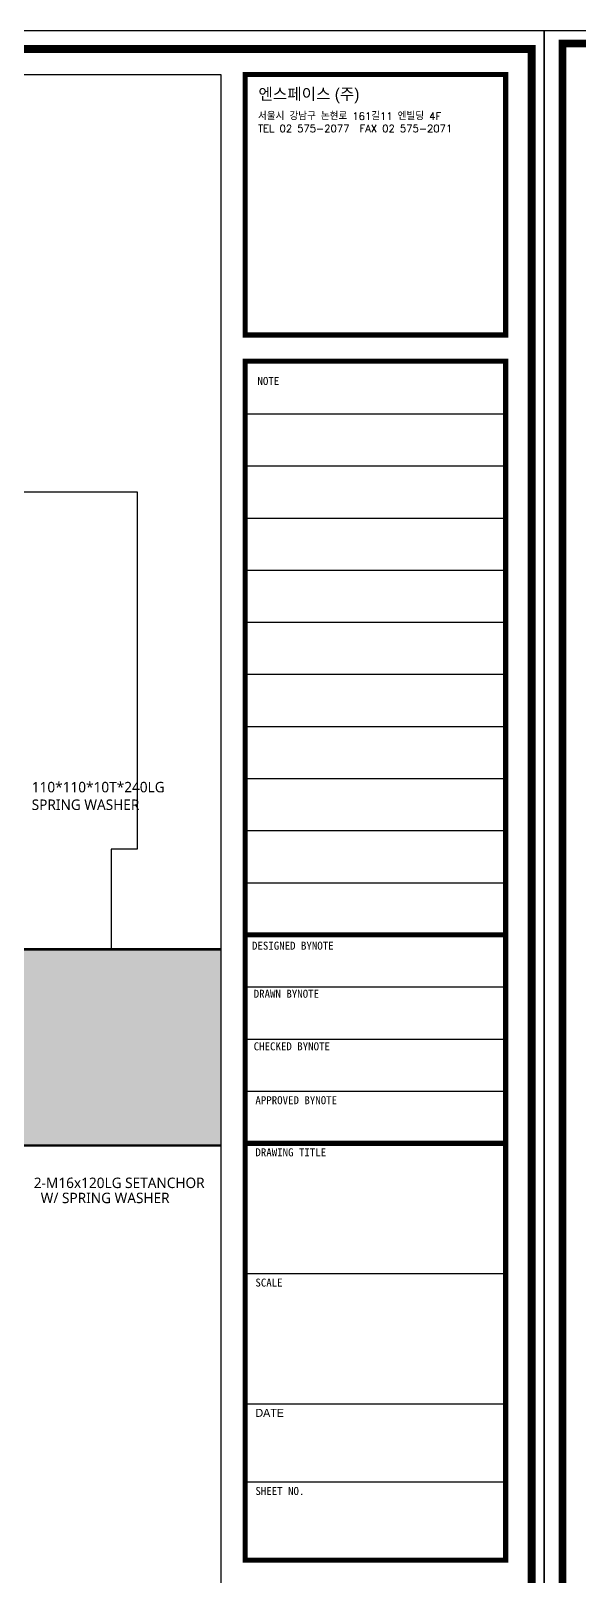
# Model space of a CAD drawing. Header units: millimetres. Extents: x 7297 to 60227, y -7497 to 19324.
# Drawn here: x 44449 to 44869, y 4053 to 5235 of the extents above; entities that cross this region are included whole.
import ezdxf

# ---------------------------------------------------------------- set-up
doc = ezdxf.new("R2010")
doc.units = ezdxf.units.MM
for name, color, linetype in [('NS_COL_WHITE', 7, 'Continuous'), ('NS_COL_YELLOW', 2, 'Continuous'), ('NS_CON', 8, 'Continuous'), ('NS_FORM', 7, 'Continuous'), ('NS_TEXT', 2, 'Continuous'), ('NS_TEXT_TITLE', 141, 'Continuous')]:
    doc.layers.add(name, color=color, linetype=linetype)
doc.styles.add('HGTXT', font='romans.shx', dxfattribs={"bigfont": 'whgtxt.shx'})
doc.styles.add('맑은고딕', font='malgun.ttf')

# ---------------------------------------------------------------- blocks, each defined once
blk = doc.blocks.new('AL-TEMPLATE')
at = {"color": 8}
for p, q in [((2716.82, 1392.97), (2800.02, 1392.97)), ((2716.82, 1376.33), (2800.02, 1376.33)), ((2716.82, 1359.69), (2800.02, 1359.69)), ((2716.82, 1343.05), (2800.02, 1343.05)), ((2716.82, 1326.41), (2800.02, 1326.41)), ((2716.82, 1309.77), (2800.02, 1309.77)), ((2716.82, 1293.13), (2800.02, 1293.13)), ((2716.82, 1276.49), (2800.02, 1276.49)), ((2716.82, 1259.85), (2800.02, 1259.85)), ((2716.82, 1243.21), (2800.02, 1243.21)), ((2716.82, 1209.93), (2800.02, 1209.93)), ((2716.82, 1193.29), (2800.02, 1193.29)), ((2716.82, 1176.65), (2800.02, 1176.65)), ((2716.82, 1118.41), (2800.02, 1118.41)), ((2716.82, 1076.81), (2800.02, 1076.81)), ((2716.82, 1051.85), (2800.02, 1051.85))]:
    blk.add_line(p, q, dxfattribs=at)
at = {"color": 7, "ltscale": 2}
blk.add_lwpolyline([(1972.34, 1515.25), (1972.34, 921.25), (2812.34, 921.25), (2812.34, 1515.25)], close=True, dxfattribs=at)
at = {"color": 8}
for points, const_width in [([(1976.34, 1509.45), (2808.34, 1509.45), (2808.34, 927.05), (1976.34, 927.05)], 2.5), ([(2716.82, 1501.32), (2800.02, 1501.32), (2800.02, 1418.12), (2716.82, 1418.12)], 1.66), ([(2716.82, 1409.8), (2800.02, 1409.8), (2800.02, 1026.89), (2716.82, 1026.89)], 1.66)]:
    blk.add_lwpolyline(points, close=True, dxfattribs=dict(at, const_width=const_width))
at = {"color": 9}
blk.add_lwpolyline([(1984.07, 1501.32), (2709.08, 1501.32), (2709.08, 935.18), (1984.07, 935.18)], close=True, dxfattribs=at)
at = {"color": 8, "const_width": 1.66}
for points in [[(2716.82, 1226.57), (2800.02, 1226.57)], [(2716.82, 1160.01), (2800.02, 1160.01)]]:
    blk.add_lwpolyline(points, dxfattribs=at)
at = {"color": 146, "true_color": 0x105689, "insert": (2721.06, 1496.93), "char_height": 3.6698, "attachment_point": 1, "style": 'HGTXT'}
blk.add_mtext('{\\fExpo M|b0|i0|c129|p18;엔스페이스 (주)}', dxfattribs=at)
at = {"insert": (2720.94, 1489.17), "char_height": 2.3487, "attachment_point": 1, "style": 'HGTXT'}
blk.add_mtext('서울시 강남구 논현로 161길11 엔빌딩 4F\\PTEL 02 575-2077  FAX 02 575-2071', dxfattribs=at)
at = {"color": 8, "attachment_point": 1}
for s, insert, char_height, width in [('NOTE', (2720.76, 1404.73), 2.556, 438.9676), ('DESIGNED BYNOTE', (2719.01, 1224.39), 2.5559, 438.9676), ('DRAWN BYNOTE', (2719.56, 1209.04), 2.5559, 438.9676), ('CHECKED BYNOTE', (2719.56, 1192.25), 2.5559, 438.9676), ('APPROVED BYNOTE', (2720.1, 1175.04), 2.5559, 438.9676), ('DRAWING TITLE', (2720.1, 1158.4), 2.5559, 438.9675), ('SCALE', (2720.1, 1116.8), 2.556, 438.9675), ('{\\fﾱﾼﾸﾲ|b0|i0|c129|p49;DATE}', (2720.1, 1075.2), 2.5559, 438.9675), ('SHEET NO.', (2720.1, 1050.24), 2.556, 438.9675)]:
    blk.add_mtext(s, dxfattribs=dict(at, insert=insert, char_height=char_height, width=width))

msp = doc.modelspace()

# ---------------------------------------------------------------- hatches: boundary and pattern name
at = {"layer": 'NS_CON', "ltscale": 20}
h = msp.add_hatch(dxfattribs=at)
h.set_pattern_fill('AR-CONC', color=256, scale=0.1, angle=-24.3927)
h.set_pattern_definition([(25.6073, (-2520408.435, 193380.133), (15.93395315, -8.9756458), [1.905, -20.955]), (330.6073, (-2520408.435, 193380.133), (4.68067975, 18.85575259), [1.524, -16.76405842]), (76.0587447, (-2520407.107, 193379.385), (20.61463254, 9.8801061), [1.61900088, -17.80902446]), (21.7915, (-2520406.337, 193384.76), (22.95185255, -15.02419722), [2.8575, -31.4325]), (72.2428576, (-2520404.425, 193383.508), (31.8396678, 12.72947971), [2.4285023, -26.71356082]), (326.7914512, (-2520406.337, 193384.76), (31.8396678, 12.7294797), [2.2859967, -25.1459732]), (356.6073, (-2520404.548, 193382.554), (9.58463874, -15.57516113), [1.905, -20.955]), (301.6073, (-2520404.548, 193382.554), (13.23528427, 14.22231437), [1.524, -16.764]), (47.058745, (-2520403.75, 193381.256), (22.81992302, -1.35284666), [1.61900088, -17.80899376]), (13.1073, (-2520408.435, 193380.133), (3.773315303, 7.573178482), [0, -16.5608, 0, -17.018, 0, -16.8275]), (343.1073, (-2520408.435, 193380.133), (10.222850633, 6.36423394), [0, -9.7028, 0, -16.1798, 0, -6.4135]), (303.1073, (-2520413.594, 193382.4724), (12.112137035, -6.12147176), [0, -6.35, 0, -19.812, 0, -26.289]), (293.1073, (-2520415.907, 193383.521), (14.54074664, -3.801880516), [0, -8.255, 0, -13.1572, 0, -18.669])])
h.paths.add_polyline_path([(44594.58, 4532.51), (44148.15, 4532.51), (44148.15, 4382.51), (44594.58, 4382.51)])

# ---------------------------------------------------------------- linework, layer by layer
at = {"layer": 'NS_COL_WHITE'}
msp.add_lwpolyline([(44120.65, 4882.51), (44120.65, 4872.51), (44130.65, 4872.51), (44130.65, 4882.51), (44530.65, 4882.51), (44530.65, 4609.14), (44510.65, 4609.14), (44510.65, 4532.51)], dxfattribs=at)
at = {"layer": 'NS_COL_YELLOW', "const_width": 2}
for points in [[(44148.15, 4532.51), (44594.58, 4532.51)], [(44594.58, 4382.51), (44148.15, 4382.51)]]:
    msp.add_lwpolyline(points, dxfattribs=at)

# ---------------------------------------------------------------- block references
at = {"layer": 'NS_FORM', "xscale": 2.39497664741437, "yscale": 2.39497664741437, "zscale": 2.39497664741437}
msp.add_blockref('AL-TEMPLATE', (38106.39, 1606), dxfattribs=at)
at = {"layer": 'NS_FORM', "xscale": 2.39497664741437, "yscale": 2.39497664741437, "zscale": 2.39497664741437, "rotation": 270}
msp.add_blockref('AL-TEMPLATE', (42635.51, 9958.69), dxfattribs=at)

# ---------------------------------------------------------------- texts
at = {"layer": 'NS_TEXT', "insert": (44555.35, 4346.39), "char_height": 7.9984, "width": 266.0117, "attachment_point": 3, "style": '맑은고딕'}
msp.add_mtext('W/ SPRING WASHER ', dxfattribs=at)
at = {"layer": 'NS_TEXT_TITLE', "style": '맑은고딕'}
for s, p in [('110*110*10T*240LG', (44449.96, 4652.61)), ('SPRING WASHER', (44449.9, 4639.15)), ('2-M16x120LG SETANCHOR', (44451.51, 4349.94))]:
    msp.add_text(s, height=7.9984, dxfattribs=at).set_placement(p)

doc.saveas('drawing.dxf')
